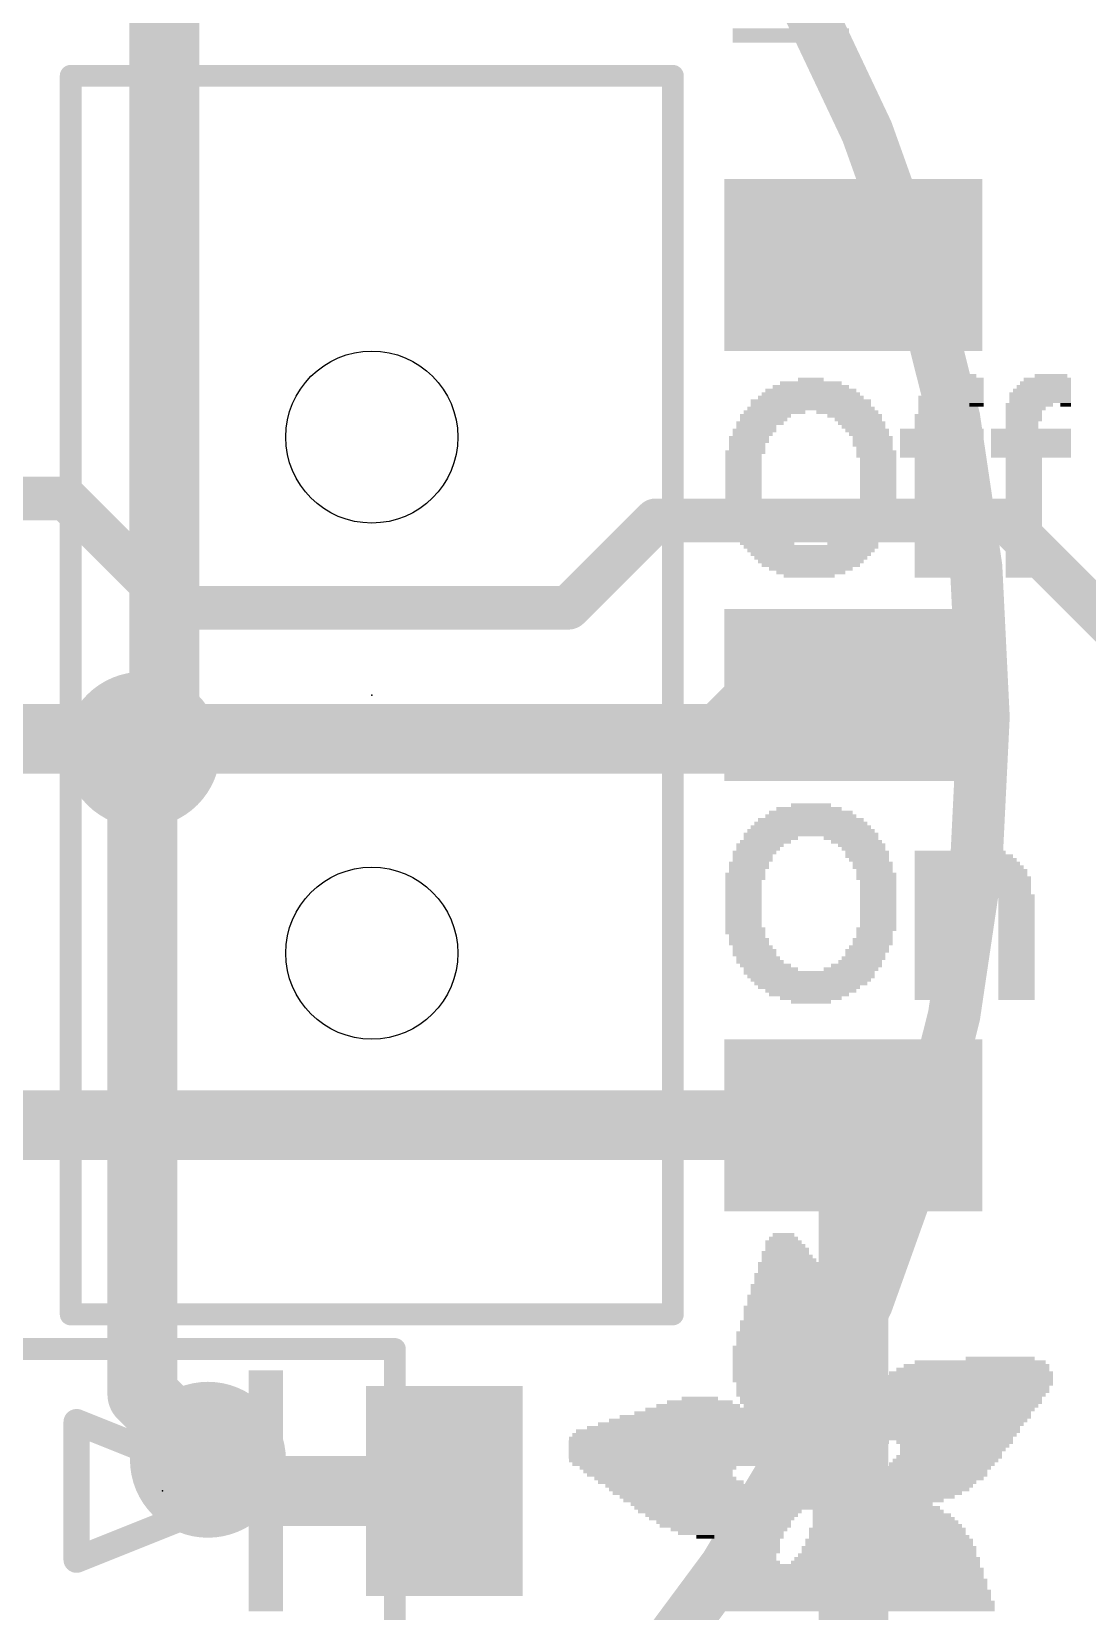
# Model space of a CAD drawing. Extents: x -19.6 to 14, y -19.9 to 18.9.
# Drawn here: x 3.36 to 9.49, y -5.2 to 3.98 of the extents above; entities that cross this region are included whole.
import ezdxf

# ---------------------------------------------------------------- set-up
doc = ezdxf.new("R2010")
doc.units = 0
for name, color, linetype in [('1', 12, 'CONTINUOUS'), ('16', 132, 'CONTINUOUS'), ('18', 110, 'CONTINUOUS'), ('20', 53, 'CONTINUOUS'), ('21', 40, 'CONTINUOUS'), ('23', 53, 'CONTINUOUS')]:
    doc.layers.add(name, color=color, linetype=linetype)

# ---------------------------------------------------------------- blocks, each defined once
blk = doc.blocks.new('RECT')
blk.add_solid([(-0.5, -0.5), (0.5, -0.5), (-0.5, 0.5), (0.5, 0.5)])
blk = doc.blocks.new('ROUNDV')
at = {"const_width": 0.5}
blk.add_lwpolyline([(0, -0.25, 1), (0, 0.25, 1), (0, -0.25)], format="xyb", dxfattribs=at)

msp = doc.modelspace()

# ---------------------------------------------------------------- linework, layer by layer
at = {"layer": '1'}
for points, const_width in [([(8.89, 0, 0.4142), (0, 8.89)], 0.3048), ([(3.6009, 1.3149, 1), (3.5111, 1.2251)], 0.127), ([(3.556, 1.2065, 1), (3.556, 1.3335)], 0.127), ([(6.985, 1.2065, 1), (6.985, 1.0795)], 0.127), ([(7.0299, 1.0981, 1), (6.9401, 1.1879)], 0.127), ([(9.0619, 1.1879, 1), (8.9721, 1.0981)], 0.127), ([(9.017, 1.0795, 1), (9.017, 1.2065)], 0.127), ([(4.191, 0.6985, 1), (4.191, 0.5715)], 0.127), ([(4.1461, 0.5901, 1), (4.2359, 0.6799)], 0.127), ([(6.4321, 0.6799, 1), (6.5219, 0.5901)], 0.127), ([(6.477, 0.5715, 1), (6.477, 0.6985)], 0.127), ([(7.62, 0.2286, 1), (7.62, 0.0254)], 0.2032), ([(7.6918, 0.0552, 1), (7.5482, 0.1988)], 0.2032), ([(8.134, 0.0254, 1), (8.134, 0.2286)], 0.2032), ([(0, -8.89, 0.4142), (8.89, 0)], 0.3048), ([(8.9662, 0, 1), (8.8138, 0)], 0.1524), ([(4.064, -0.0254, 1), (4.064, -0.2286)], 0.2032), ([(4.1358, -0.1988, 1), (3.9922, -0.0552)], 0.2032), ([(4.064, -0.2286, 1), (4.064, -0.0254)], 0.2032), ([(7.2942, -0.0552, 1), (7.4378, -0.1988)], 0.2032), ([(7.366, -0.2286, 1), (7.366, -0.0254)], 0.2032), ([(8.8138, 0, 1), (8.9662, 0)], 0.1524), ([(3.9287, -0.1187, 1), (4.0723, -0.2623)], 0.2032), ([(8.2356, -2.373, 1), (8.0324, -2.373)], 0.2032), ([(8.134, -2.4746, 1), (8.134, -2.2714)], 0.2032), ([(4.4533, -4.2462, 1), (4.3097, -4.3898)], 0.2032), ([(4.5625, -4.3974, 1), (4.5625, -4.6006)], 0.2032), ([(5.7555, -4.6006, 1), (5.7555, -4.3974)], 0.2032), ([(4.4907, -4.5708, 1), (4.6343, -4.4272)], 0.2032)]:
    msp.add_lwpolyline(points, format="xyb", dxfattribs=dict(at, const_width=const_width))
for points, const_width in [([(3.556, 1.27), (1.778, 1.27)], 0.254), ([(4.191, 0.635), (3.556, 1.27)], 0.254), ([(6.985, 1.143), (6.477, 0.635)], 0.254), ([(9.017, 1.143), (6.985, 1.143)], 0.254), ([(10.16, 0), (9.017, 1.143)], 0.254), ([(6.477, 0.635), (4.191, 0.635)], 0.254), ([(7.62, 0.127), (7.366, -0.127)], 0.4064), ([(8.134, 0.127), (7.62, 0.127)], 0.4064), ([(4.064, -0.127), (2.788, -0.127)], 0.4064), ([(4.0005, -0.1905), (4.064, -0.127)], 0.4064), ([(7.366, -0.127), (4.064, -0.127)], 0.4064), ([(2.534, -2.373), (8.134, -2.373)], 0.4064), ([(8.134, -8.134), (8.134, -2.373)], 0.4064), ([(4.5625, -4.499), (4.3815, -4.318)], 0.4064), ([(5.7555, -4.499), (4.5625, -4.499)], 0.4064)]:
    msp.add_lwpolyline(points, dxfattribs=dict(at, const_width=const_width))
at = {"layer": '16'}
for points, const_width in [([(8.89, 0, 0.4142), (0, 8.89)], 0.3048), ([(0, -8.89, 0.4142), (8.89, 0)], 0.3048), ([(4.1993, -0.1353, 1), (4.0557, 0.0083)], 0.2032), ([(8.9662, 0, 1), (8.8138, 0)], 0.1524), ([(4.1021, -0.1905, 1), (3.8989, -0.1905)], 0.2032), ([(4.0259, -0.0635, 1), (4.2291, -0.0635)], 0.2032), ([(8.8138, 0, 1), (8.9662, 0)], 0.1524), ([(3.9287, -0.1187, 1), (4.0723, -0.2623)], 0.2032), ([(4.0723, -3.8652, 1), (3.9287, -4.0088)], 0.2032), ([(3.8989, -3.937, 1), (4.1021, -3.937)], 0.2032), ([(4.3097, -4.3898, 1), (4.4533, -4.2462)], 0.2032)]:
    msp.add_lwpolyline(points, format="xyb", dxfattribs=dict(at, const_width=const_width))
at = {"layer": '16', "const_width": 0.4064}
for points in [[(4.1275, 6.2865), (4.1275, -0.0635)], [(4.1275, -0.0635), (4.0005, -0.1905)], [(4.0005, -3.937), (4.0005, -0.1905)], [(4.0005, -3.937), (4.3815, -4.318)]]:
    msp.add_lwpolyline(points, dxfattribs=at)
at = {"layer": '20'}
for centre in [(5.334, 1.627), (5.334, -1.373)]:
    msp.add_circle(centre, 0.5, dxfattribs=at)
msp.add_arc((0, -0.0023), 13.9929, 105.8, 74.2, dxfattribs=at)
at = {"layer": '21'}
for points, const_width in [([(3.6158, 3.727, 1), (3.5522, 3.727)], 0.0635), ([(3.584, 3.7588, 1), (3.584, 3.6953)], 0.0635), ([(7.1158, 3.727, 1), (7.0523, 3.727)], 0.0635), ([(7.084, 3.6953, 1), (7.084, 3.7588)], 0.0635), ([(3.5522, -3.473, 1), (3.6158, -3.473)], 0.0635), ([(3.584, -3.4413, 1), (3.584, -3.5048)], 0.0635), ([(7.0523, -3.473, 1), (7.1158, -3.473)], 0.0635), ([(7.084, -3.5048, 1), (7.084, -3.4413)], 0.0635), ([(5.4997, -3.674, 1), (5.4363, -3.674)], 0.0635), ([(5.468, -3.7058, 1), (5.468, -3.6423)], 0.0635), ([(3.6561, -4.099, 1), (3.5799, -4.099)], 0.0762), ([(3.6321, -4.0636, 1), (3.6039, -4.1344)], 0.0762), ([(4.6321, -4.5344, 1), (4.6039, -4.4636)], 0.0762), ([(4.6039, -4.5344, 1), (4.6321, -4.4636)], 0.0762), ([(3.6039, -4.8636, 1), (3.6321, -4.9344)], 0.0762), ([(3.5799, -4.899, 1), (3.6561, -4.899)], 0.0762)]:
    msp.add_lwpolyline(points, format="xyb", dxfattribs=dict(at, const_width=const_width))
for points, const_width in [([(3.584, -3.473), (3.584, 3.727)], 0.127), ([(3.584, 3.727), (7.084, 3.727)], 0.127), ([(7.084, 3.727), (7.084, -3.473)], 0.127), ([(7.084, -3.473), (3.584, -3.473)], 0.127), ([(2.768, -3.674), (5.468, -3.674)], 0.127), ([(5.468, -3.674), (5.468, -5.324)], 0.127), ([(3.618, -4.899), (3.618, -4.099)], 0.1524), ([(3.618, -4.099), (4.618, -4.499)], 0.1524), ([(4.618, -4.499), (3.618, -4.899)], 0.1524)]:
    msp.add_lwpolyline(points, dxfattribs=dict(at, const_width=const_width))
at = {"layer": '23'}
for p in [(5.334, 0.127), (4.118, -4.499)]:
    msp.add_point(p, dxfattribs=at)

# ---------------------------------------------------------------- block references
at = {"layer": '1', "yscale": 1.5, "rotation": 90}
for p in [(8.134, 2.627), (8.134, 0.127), (8.134, -2.373)]:
    msp.add_blockref('RECT', p, dxfattribs=at)
at = {"layer": '1', "xscale": 0.91, "yscale": 1.22, "rotation": 180}
msp.add_blockref('RECT', (5.7555, -4.499), dxfattribs=at)
at = {"layer": '18', "xscale": 0.9064, "yscale": 0.9064}
for p in [(4.0005, -0.1905), (4.0005, -0.1905), (4.3815, -4.318), (4.3815, -4.318)]:
    msp.add_blockref('ROUNDV', p, dxfattribs=at)
at = {"layer": '21', "yscale": 0.0212}
for p, xscale in [((7.7701, 3.9933), 0.6771), ((7.7701, 3.9722), 0.6771), ((7.7701, 3.951), 0.6771), ((7.7701, 3.9298), 0.6771), ((7.8864, 1.9198), 0.4443), ((7.8864, 1.941), 0.3597), ((7.8864, 1.9621), 0.1481), ((8.7222, 1.9198), 0.3385), ((8.7327, 1.941), 0.3174), ((8.7433, 1.9621), 0.2962), ((8.7539, 1.9833), 0.1904), ((9.2405, 1.9198), 0.3174), ((9.2511, 1.941), 0.2962), ((9.2617, 1.9621), 0.2751), ((9.2829, 1.9833), 0.1904), ((7.8864, 1.8352), 0.6982), ((7.8864, 1.8563), 0.6136), ((7.8864, 1.8775), 0.5713), ((7.8864, 1.8987), 0.529), ((8.701, 1.8563), 0.3808), ((8.701, 1.8352), 0.3808), ((8.7116, 1.8987), 0.3597), ((8.7116, 1.8775), 0.3597), ((9.2194, 1.8775), 0.3597), ((9.2194, 1.8563), 0.3597), ((9.2194, 1.8352), 0.3597), ((9.23, 1.8987), 0.3385), ((7.6219, 1.7505), 0.2962), ((7.6748, 1.7717), 0.3597), ((7.8864, 1.7929), 0.7405), ((7.8864, 1.814), 0.6982), ((8.098, 1.7717), 0.3597), ((8.1403, 1.7505), 0.3174), ((8.5952, 1.7505), 0.2116), ((8.6375, 1.814), 0.2539), ((8.6164, 1.7929), 0.2116), ((8.6164, 1.7717), 0.2116), ((8.8491, 1.814), 0.0846), ((9.1559, 1.814), 0.2751), ((9.1348, 1.7929), 0.2327), ((9.1242, 1.7717), 0.2116), ((9.1242, 1.7505), 0.2116), ((9.3675, 1.814), 0.0635), ((7.5585, 1.6659), 0.2539), ((7.5479, 1.6448), 0.2327), ((7.5902, 1.7082), 0.2751), ((7.569, 1.6871), 0.2327), ((7.6114, 1.7294), 0.2751), ((8.1615, 1.7294), 0.2751), ((8.1826, 1.7082), 0.2751), ((8.1932, 1.6871), 0.2539), ((8.2144, 1.6659), 0.2539), ((8.2249, 1.6448), 0.2327), ((8.6481, 1.6659), 0.4866), ((8.6481, 1.6448), 0.4866), ((8.5952, 1.7294), 0.2116), ((8.5952, 1.7082), 0.2116), ((8.5952, 1.6871), 0.2116), ((9.1665, 1.6659), 0.4655), ((9.1665, 1.6448), 0.4655), ((9.1242, 1.7294), 0.2116), ((9.1136, 1.7082), 0.1904), ((9.1136, 1.6871), 0.1904), ((7.5267, 1.6236), 0.2327), ((7.5267, 1.6024), 0.2327), ((7.5162, 1.5813), 0.2116), ((7.5162, 1.5601), 0.2116), ((8.2461, 1.6236), 0.2327), ((8.2461, 1.6024), 0.2327), ((8.2461, 1.5813), 0.2327), ((8.2567, 1.5601), 0.2116), ((8.6481, 1.6236), 0.4866), ((8.6481, 1.6024), 0.4866), ((8.6481, 1.5813), 0.4866), ((8.6481, 1.5601), 0.4866), ((9.1665, 1.6236), 0.4655), ((9.1665, 1.6024), 0.4655), ((9.1665, 1.5813), 0.4655), ((9.1665, 1.5601), 0.4655), ((7.495, 1.5178), 0.2116), ((7.495, 1.4966), 0.2116), ((7.495, 1.4755), 0.2116), ((7.5056, 1.539), 0.2327), ((8.2673, 1.539), 0.2327), ((8.2673, 1.5178), 0.2327), ((8.2778, 1.4966), 0.2116), ((8.2778, 1.4755), 0.2116), ((8.6481, 1.539), 0.4866), ((8.6481, 1.5178), 0.4866), ((8.5952, 1.4966), 0.2116), ((8.5952, 1.4755), 0.2116), ((9.1665, 1.539), 0.4655), ((9.1665, 1.5178), 0.4655), ((9.1242, 1.4966), 0.2116), ((9.1242, 1.4755), 0.2116), ((7.495, 1.4543), 0.2116), ((7.495, 1.4332), 0.2116), ((7.495, 1.412), 0.2116), ((7.495, 1.3909), 0.2116), ((7.495, 1.3697), 0.2116), ((8.2778, 1.4543), 0.2116), ((8.2778, 1.4332), 0.2116), ((8.2778, 1.412), 0.2116), ((8.2778, 1.3909), 0.2116), ((8.2778, 1.3697), 0.2116), ((8.5952, 1.4543), 0.2116), ((8.5952, 1.4332), 0.2116), ((8.5952, 1.412), 0.2116), ((8.5952, 1.3909), 0.2116), ((8.5952, 1.3697), 0.2116), ((9.1242, 1.4543), 0.2116), ((9.1242, 1.4332), 0.2116), ((9.1242, 1.412), 0.2116), ((9.1242, 1.3909), 0.2116), ((9.1242, 1.3697), 0.2116), ((7.495, 1.3485), 0.2116), ((7.495, 1.3274), 0.2116), ((7.495, 1.3062), 0.2116), ((7.495, 1.2851), 0.2116), ((8.2778, 1.3485), 0.2116), ((8.2778, 1.3274), 0.2116), ((8.2778, 1.3062), 0.2116), ((8.2778, 1.2851), 0.2116), ((8.5952, 1.3485), 0.2116), ((8.5952, 1.3274), 0.2116), ((8.5952, 1.3062), 0.2116), ((8.5952, 1.2851), 0.2116), ((9.1242, 1.3485), 0.2116), ((9.1242, 1.3274), 0.2116), ((9.1242, 1.3062), 0.2116), ((9.1242, 1.2851), 0.2116), ((7.495, 1.2639), 0.2116), ((7.5056, 1.2427), 0.2327), ((7.5056, 1.2216), 0.2327), ((7.5162, 1.2004), 0.2116), ((8.2673, 1.2427), 0.2327), ((8.2673, 1.2216), 0.2327), ((8.2567, 1.2004), 0.2116), ((8.2778, 1.2639), 0.2116), ((8.5952, 1.2639), 0.2116), ((8.5952, 1.2427), 0.2116), ((8.5952, 1.2216), 0.2116), ((8.5952, 1.2004), 0.2116), ((9.1242, 1.2639), 0.2116), ((9.1242, 1.2427), 0.2116), ((9.1242, 1.2216), 0.2116), ((9.1242, 1.2004), 0.2116), ((7.5267, 1.1793), 0.2327), ((7.5267, 1.1581), 0.2327), ((7.5373, 1.137), 0.2539), ((7.5479, 1.1158), 0.2327), ((7.5585, 1.0946), 0.2539), ((8.2144, 1.0946), 0.2539), ((8.2249, 1.137), 0.2327), ((8.2249, 1.1158), 0.2327), ((8.2461, 1.1793), 0.2327), ((8.2461, 1.1581), 0.2327), ((8.5952, 1.1793), 0.2116), ((8.5952, 1.1581), 0.2116), ((8.5952, 1.137), 0.2116), ((8.5952, 1.1158), 0.2116), ((8.5952, 1.0946), 0.2116), ((9.1242, 1.1793), 0.2116), ((9.1242, 1.1581), 0.2116), ((9.1242, 1.137), 0.2116), ((9.1242, 1.1158), 0.2116), ((9.1242, 1.0946), 0.2116), ((7.5796, 1.0735), 0.2539), ((7.5902, 1.0523), 0.2751), ((7.6114, 1.0312), 0.2751), ((7.6325, 1.01), 0.3174), ((8.1297, 1.01), 0.2962), ((8.1615, 1.0312), 0.2751), ((8.1826, 1.0523), 0.2751), ((8.1932, 1.0735), 0.2539), ((8.5952, 1.0735), 0.2116), ((8.5952, 1.0523), 0.2116), ((8.5952, 1.0312), 0.2116), ((8.5952, 1.01), 0.2116), ((9.1242, 1.0735), 0.2116), ((9.1242, 1.0523), 0.2116), ((9.1242, 1.0312), 0.2116), ((9.1242, 1.01), 0.2116), ((7.8864, 0.9888), 0.7829), ((7.8864, 0.9677), 0.7405), ((7.8864, 0.9465), 0.6982), ((7.8864, 0.9254), 0.6559), ((8.5952, 0.9888), 0.2116), ((8.5952, 0.9677), 0.2116), ((8.5952, 0.9465), 0.2116), ((8.5952, 0.9254), 0.2116), ((9.1242, 0.9888), 0.2116), ((9.1242, 0.9677), 0.2116), ((9.1242, 0.9465), 0.2116), ((9.1242, 0.9254), 0.2116), ((7.8864, 0.9042), 0.6136), ((7.8864, 0.8831), 0.5713), ((7.8864, 0.8619), 0.4866), ((7.8864, 0.8407), 0.402), ((7.8758, 0.8196), 0.2962), ((8.5952, 0.9042), 0.2116), ((8.5952, 0.8831), 0.2116), ((8.5952, 0.8619), 0.2116), ((8.5952, 0.8407), 0.2116), ((8.5952, 0.8196), 0.2116), ((9.1242, 0.9042), 0.2116), ((9.1242, 0.8831), 0.2116), ((9.1242, 0.8619), 0.2116), ((9.1242, 0.8407), 0.2116), ((9.1242, 0.8196), 0.2116), ((7.8864, -0.5557), 0.4866), ((7.8758, -0.5345), 0.3808), ((7.8864, -0.5134), 0.2327), ((7.8864, -0.6403), 0.6982), ((7.8864, -0.6192), 0.6559), ((7.8864, -0.598), 0.6136), ((7.8864, -0.5769), 0.529), ((7.6219, -0.725), 0.2962), ((7.8864, -0.6826), 0.7829), ((7.6537, -0.7038), 0.3174), ((7.8864, -0.6615), 0.7405), ((8.1192, -0.7038), 0.3174), ((8.1509, -0.725), 0.2962), ((7.5585, -0.7884), 0.2539), ((7.5479, -0.8096), 0.2327), ((7.5479, -0.8308), 0.2327), ((7.5902, -0.7461), 0.2751), ((7.5796, -0.7673), 0.2539), ((8.1826, -0.7461), 0.2751), ((8.1932, -0.7673), 0.2539), ((8.2144, -0.7884), 0.2539), ((8.2144, -0.8096), 0.2539), ((8.2249, -0.8308), 0.2327), ((8.5952, -0.7884), 0.2116), ((8.5952, -0.8096), 0.2116), ((8.5952, -0.8308), 0.2116), ((8.9126, -0.8308), 0.3385), ((8.9126, -0.8096), 0.2962), ((8.9126, -0.7884), 0.2116), ((7.5056, -0.9154), 0.2327), ((7.5267, -0.8519), 0.2327), ((7.5267, -0.8731), 0.2327), ((7.5162, -0.8942), 0.2116), ((8.2461, -0.8519), 0.2327), ((8.2461, -0.8731), 0.2327), ((8.2567, -0.8942), 0.2116), ((8.2673, -0.9154), 0.2327), ((8.5952, -0.8519), 0.2116), ((8.8174, -0.8942), 0.6559), ((8.8174, -0.9154), 0.6559), ((8.8068, -0.8731), 0.6347), ((8.9126, -0.8519), 0.3808), ((7.495, -0.9577), 0.2116), ((7.495, -0.9789), 0.2116), ((7.495, -1), 0.2116), ((7.5056, -0.9365), 0.2327), ((8.2673, -0.9365), 0.2327), ((8.2778, -0.9577), 0.2116), ((8.2778, -0.9789), 0.2116), ((8.2778, -1), 0.2116), ((8.828, -0.9365), 0.6771), ((8.6587, -0.9577), 0.3385), ((8.6164, -1), 0.2539), ((8.627, -0.9789), 0.2751), ((9.0078, -0.9577), 0.3174), ((9.0395, -0.9789), 0.2539), ((9.0501, -1), 0.2327), ((7.495, -1.0212), 0.2116), ((7.495, -1.0423), 0.2116), ((7.495, -1.0635), 0.2116), ((7.495, -1.0847), 0.2116), ((7.495, -1.1058), 0.2116), ((8.2778, -1.0212), 0.2116), ((8.2778, -1.0423), 0.2116), ((8.2778, -1.0635), 0.2116), ((8.2778, -1.0847), 0.2116), ((8.2778, -1.1058), 0.2116), ((8.6058, -1.0212), 0.2327), ((8.5952, -1.0423), 0.2116), ((8.5952, -1.0635), 0.2116), ((8.5952, -1.0847), 0.2116), ((8.5952, -1.1058), 0.2116), ((9.0607, -1.0212), 0.2116), ((9.0713, -1.0423), 0.2327), ((9.0819, -1.0635), 0.2116), ((9.0819, -1.0847), 0.2116), ((9.0819, -1.1058), 0.2116), ((7.495, -1.127), 0.2116), ((7.495, -1.1481), 0.2116), ((7.495, -1.1693), 0.2116), ((7.495, -1.1904), 0.2116), ((8.2778, -1.127), 0.2116), ((8.2778, -1.1481), 0.2116), ((8.2778, -1.1693), 0.2116), ((8.2778, -1.1904), 0.2116), ((8.5952, -1.127), 0.2116), ((8.5952, -1.1481), 0.2116), ((8.5952, -1.1693), 0.2116), ((8.5952, -1.1904), 0.2116), ((9.0819, -1.127), 0.2116), ((9.0819, -1.1481), 0.2116), ((9.0819, -1.1693), 0.2116), ((9.0819, -1.1904), 0.2116), ((7.495, -1.2116), 0.2116), ((7.5056, -1.2328), 0.2327), ((7.5056, -1.2539), 0.2327), ((7.5162, -1.2751), 0.2116), ((7.5267, -1.2962), 0.2327), ((8.2461, -1.2962), 0.2327), ((8.2673, -1.2328), 0.2327), ((8.2567, -1.2539), 0.2116), ((8.2567, -1.2751), 0.2116), ((8.2778, -1.2116), 0.2116), ((8.5952, -1.2116), 0.2116), ((8.5952, -1.2328), 0.2116), ((8.5952, -1.2539), 0.2116), ((8.5952, -1.2751), 0.2116), ((8.5952, -1.2962), 0.2116), ((9.0819, -1.2116), 0.2116), ((9.0819, -1.2328), 0.2116), ((9.0819, -1.2539), 0.2116), ((9.0819, -1.2751), 0.2116), ((9.0819, -1.2962), 0.2116), ((7.5267, -1.3174), 0.2327), ((7.5479, -1.3386), 0.2327), ((7.5585, -1.3597), 0.2539), ((7.5585, -1.3809), 0.2539), ((8.2144, -1.3597), 0.2539), ((8.2038, -1.3809), 0.2327), ((8.2249, -1.3386), 0.2327), ((8.2461, -1.3174), 0.2327), ((8.5952, -1.3174), 0.2116), ((8.5952, -1.3386), 0.2116), ((8.5952, -1.3597), 0.2116), ((8.5952, -1.3809), 0.2116), ((9.0819, -1.3174), 0.2116), ((9.0819, -1.3386), 0.2116), ((9.0819, -1.3597), 0.2116), ((9.0819, -1.3809), 0.2116), ((7.5796, -1.402), 0.2539), ((7.5902, -1.4232), 0.2751), ((7.6219, -1.4443), 0.2962), ((7.6537, -1.4655), 0.3174), ((8.1192, -1.4655), 0.3174), ((8.1509, -1.4443), 0.2962), ((8.1721, -1.4232), 0.2539), ((8.1932, -1.402), 0.2539), ((8.5952, -1.402), 0.2116), ((8.5952, -1.4232), 0.2116), ((8.5952, -1.4443), 0.2116), ((8.5952, -1.4655), 0.2116), ((9.0819, -1.402), 0.2116), ((9.0819, -1.4232), 0.2116), ((9.0819, -1.4443), 0.2116), ((9.0819, -1.4655), 0.2116), ((7.8758, -1.4867), 0.7617), ((7.8864, -1.5078), 0.7405), ((7.8864, -1.529), 0.6982), ((7.8864, -1.5501), 0.6559), ((7.8758, -1.5713), 0.5924), ((8.5952, -1.4867), 0.2116), ((8.5952, -1.5078), 0.2116), ((8.5952, -1.529), 0.2116), ((8.5952, -1.5501), 0.2116), ((8.5952, -1.5713), 0.2116), ((9.0819, -1.4867), 0.2116), ((9.0819, -1.5078), 0.2116), ((9.0819, -1.529), 0.2116), ((9.0819, -1.5501), 0.2116), ((9.0819, -1.5713), 0.2116), ((7.8864, -1.5925), 0.529), ((7.8758, -1.6136), 0.4655), ((7.8864, -1.6348), 0.3597), ((7.8864, -1.6559), 0.2327), ((8.5952, -1.5925), 0.2116), ((8.5952, -1.6136), 0.2116), ((8.5952, -1.6348), 0.2116), ((9.0819, -1.5925), 0.2116), ((9.0819, -1.6136), 0.2116), ((9.0819, -1.6348), 0.2116), ((7.7277, -3.0312), 0.1693), ((7.7277, -3.0101), 0.127), ((7.7383, -3.1158), 0.2751), ((7.7277, -3.0524), 0.2116), ((7.7383, -3.0735), 0.2327), ((7.7489, -3.0947), 0.2539), ((7.7595, -3.1793), 0.3597), ((7.7595, -3.2005), 0.3597), ((7.7701, -3.2216), 0.3808), ((7.7489, -3.137), 0.2962), ((7.7595, -3.1582), 0.3174), ((7.7806, -3.3063), 0.4866), ((7.7806, -3.2851), 0.4443), ((7.7701, -3.2428), 0.4232), ((7.7701, -3.264), 0.4232), ((7.7912, -3.3697), 0.5501), ((7.8018, -3.3909), 0.5713), ((7.7912, -3.3274), 0.5078), ((7.7912, -3.3486), 0.5078), ((7.8229, -3.4755), 0.6559), ((7.8229, -3.4967), 0.6559), ((7.8018, -3.4332), 0.6136), ((7.8124, -3.4544), 0.6347), ((7.8124, -3.4121), 0.5924), ((7.8229, -3.5813), 0.7405), ((7.8229, -3.5178), 0.6982), ((7.8229, -3.539), 0.6982), ((7.8335, -3.5602), 0.7194), ((7.8335, -3.666), 0.804), ((7.8335, -3.6025), 0.7617), ((7.8335, -3.6236), 0.7617), ((7.8335, -3.6448), 0.7617), ((7.8335, -3.6871), 0.804), ((7.8335, -3.7083), 0.804), ((7.8335, -3.7294), 0.804), ((7.8335, -3.7506), 0.804), ((7.8441, -3.7717), 0.8252), ((8.8491, -3.7717), 0.8463), ((8.8703, -3.7506), 0.7617), ((8.9866, -3.7294), 0.402), ((7.8441, -3.7929), 0.8252), ((7.8441, -3.8141), 0.8252), ((7.8335, -3.8352), 0.804), ((7.8335, -3.8564), 0.804), ((8.7856, -3.8564), 1.0156), ((8.7962, -3.8352), 0.9944), ((8.8174, -3.8141), 0.9521), ((8.828, -3.7929), 0.8886), ((7.8441, -3.8775), 0.7829), ((8.3625, -3.8987), 1.8196), ((8.3625, -3.9199), 1.8196), ((8.3519, -3.941), 1.7984), ((8.7751, -3.8775), 1.0368), ((7.3469, -4.0468), 0.9733), ((7.3786, -4.0256), 0.9098), ((7.2305, -4.0045), 0.4866), ((7.2411, -3.9833), 0.3808), ((7.2411, -3.9622), 0.2116), ((7.6643, -3.9622), 0.3809), ((7.6537, -3.9833), 0.3597), ((7.6643, -4.0045), 0.3385), ((8.5635, -3.9622), 1.333), ((8.5635, -4.0045), 1.2907), ((8.5741, -3.9833), 1.3118), ((8.5635, -4.0256), 1.2483), ((8.5529, -4.0468), 1.2272), ((7.2094, -4.1314), 1.2483), ((7.2411, -4.1103), 1.1849), ((7.2623, -4.0891), 1.1002), ((7.294, -4.068), 1.0368), ((8.5529, -4.068), 1.2272), ((8.5529, -4.0891), 1.1849), ((8.5423, -4.1103), 1.1637), ((8.5317, -4.1314), 1.1425), ((7.1565, -4.1949), 1.3541), ((7.167, -4.2161), 1.3753), ((7.167, -4.1738), 1.333), ((7.1776, -4.1526), 1.3118), ((8.5317, -4.1526), 1.1425), ((8.5212, -4.1738), 1.1214), ((8.5106, -4.1949), 1.1002), ((8.1509, -4.2161), 0.3808), ((8.7222, -4.2161), 0.6771), ((7.167, -4.2372), 1.3753), ((7.167, -4.2584), 1.3753), ((7.1776, -4.2795), 1.3964), ((7.1882, -4.3007), 1.4176), ((7.3046, -4.3219), 1.6503), ((8.0451, -4.3007), 0.2116), ((8.1086, -4.2372), 0.2962), ((8.0874, -4.2584), 0.2539), ((8.0663, -4.2795), 0.2116), ((8.6693, -4.3219), 0.6136), ((8.6904, -4.3007), 0.6136), ((8.7116, -4.2584), 0.6136), ((8.701, -4.2795), 0.5924), ((8.7222, -4.2372), 0.6347), ((7.3046, -4.343), 1.608), ((6.9978, -4.3642), 0.9098), ((6.9978, -4.3853), 0.8675), ((7.0084, -4.4065), 0.8463), ((7.8864, -4.3642), 0.402), ((7.9076, -4.3853), 0.3597), ((7.9287, -4.4065), 0.3174), ((8.5529, -4.4065), 0.7194), ((8.5846, -4.3853), 0.6559), ((8.6164, -4.3642), 0.6347), ((8.6481, -4.343), 0.6136), ((7.0401, -4.4276), 0.8252), ((7.0718, -4.4488), 0.8463), ((7.1141, -4.47), 0.8463), ((7.1882, -4.4911), 0.9521), ((8.2461, -4.4911), 1.1214), ((8.299, -4.47), 1.0579), ((8.3413, -4.4276), 1.1002), ((8.3202, -4.4488), 1.0579), ((7.7489, -4.5123), 2.0312), ((7.7489, -4.5334), 1.9466), ((7.7277, -4.5546), 1.8619), ((7.4527, -4.5758), 1.2272), ((7.4527, -4.5969), 1.1849), ((8.3519, -4.5758), 0.4866), ((8.3942, -4.5969), 0.4866), ((7.3575, -4.6181), 0.9521), ((7.368, -4.6392), 0.8886), ((7.368, -4.6604), 0.8463), ((7.3786, -4.6816), 0.7829), ((7.9816, -4.6392), 0.1693), ((7.9816, -4.6604), 0.1693), ((7.9922, -4.6816), 0.1904), ((7.9711, -4.6181), 0.1481), ((8.426, -4.6181), 0.4655), ((8.4577, -4.6392), 0.4866), ((8.4788, -4.6604), 0.4866), ((8.5, -4.6816), 0.4866), ((7.3892, -4.7027), 0.7617), ((7.4104, -4.7239), 0.6771), ((7.4209, -4.745), 0.6136), ((7.2728, -4.7662), 0.1058), ((7.5479, -4.7662), 0.3597), ((7.9922, -4.7239), 0.2327), ((8.0028, -4.745), 0.2539), ((8.0134, -4.7662), 0.2751), ((7.9922, -4.7027), 0.1904), ((8.5317, -4.7239), 0.5078), ((8.5212, -4.7027), 0.4866), ((8.5423, -4.745), 0.4866), ((8.5635, -4.7662), 0.4866), ((7.4844, -4.872), 0.402), ((7.5056, -4.8297), 0.402), ((7.5056, -4.8508), 0.402), ((7.5162, -4.8085), 0.3808), ((7.5267, -4.7873), 0.3597), ((8.3307, -4.872), 1.0368), ((8.0345, -4.8297), 0.402), ((8.3413, -4.8508), 1.0156), ((8.0345, -4.8085), 0.3597), ((8.0134, -4.7873), 0.3174), ((8.5846, -4.8297), 0.529), ((8.5741, -4.7873), 0.5078), ((8.5741, -4.8085), 0.5078), ((8.0663, -4.9566), 1.6503), ((7.4844, -4.9143), 0.4443), ((8.0663, -4.9354), 1.608), ((7.4844, -4.8931), 0.402), ((8.3202, -4.9143), 1.1002), ((8.3307, -4.8931), 1.0791), ((8.0663, -5.0201), 1.6927), ((8.0663, -5.0412), 1.6927), ((8.0663, -4.9778), 1.6503), ((8.0663, -4.9989), 1.6503), ((8.0663, -5.0624), 1.6927), ((8.0768, -5.0836), 1.7138), ((8.0768, -5.1047), 1.7138), ((7.6325, -5.1259), 0.8252), ((7.6325, -5.147), 0.8252), ((8.5, -5.1259), 0.8675), ((8.5106, -5.147), 0.8886), ((7.6325, -5.1682), 0.8252), ((7.6219, -5.1893), 0.804), ((8.5212, -5.1682), 0.8675), ((8.5317, -5.1893), 0.8463)]:
    msp.add_blockref('RECT', p, dxfattribs=dict(at, xscale=xscale))
at = {"layer": '21', "xscale": 0.2, "yscale": 1.4, "rotation": 180}
msp.add_blockref('RECT', (4.718, -4.499), dxfattribs=at)

doc.saveas('drawing.dxf')
